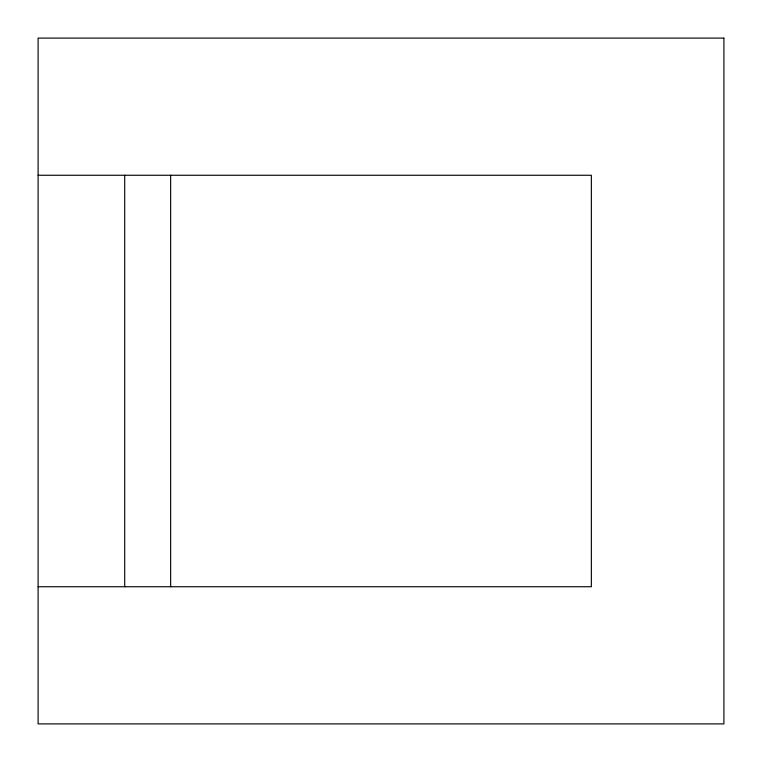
<?xml version="1.0" encoding="UTF-8"?>
<svg xmlns="http://www.w3.org/2000/svg" width="762" height="762" viewBox="0 0 762 762"><rect width="100%" height="100%" fill="white"/><g stroke="black" fill="none" stroke-linecap="round" stroke-linejoin="round"><path stroke-width="1.14" d="M38.1 175.26L591.35 175.26L591.35 586.74L38.1 586.74M170.65 175.26L170.65 586.74M124.711 175.26L124.711 586.74M723.9 38.1L38.1 38.1L38.1 723.9L723.9 723.9L723.9 38.1"/></g></svg>
